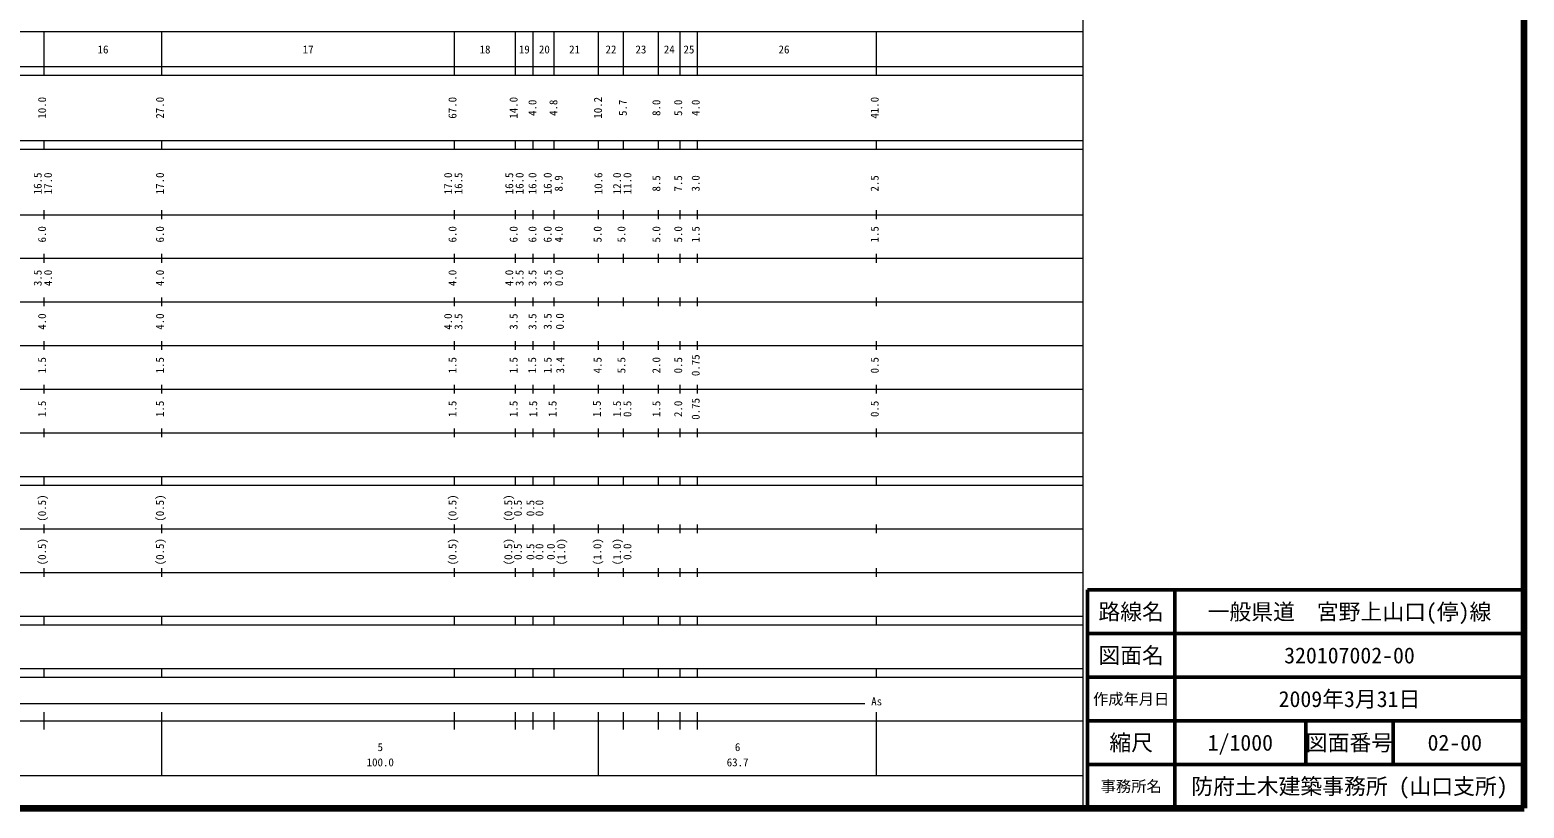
# Model space of a CAD drawing. Units: millimetres on the paper. Extents: x 40 to 680, y 20 to 380.
# Drawn here: x 337.7 to 680, y 20 to 198.4 of the extents above; entities that cross this region are included whole.
import ezdxf
from ezdxf.enums import TextEntityAlignment as Align

# ---------------------------------------------------------------- set-up
doc = ezdxf.new("R2010")
doc.units = ezdxf.units.MM
for name, color, linetype, lineweight in [('M-TTL', 2, 'Continuous', 140), ('M-TTL-BAND', 7, 'Continuous', 13), ('M-TTL-FRAM', 2, 'Continuous', 50), ('M-TTL-LINE', 7, 'Continuous', 50)]:
    doc.layers.add(name, color=color, linetype=linetype, lineweight=lineweight)
doc.layers.add('M-TTL-TXT', color=7, linetype='Continuous')
doc.styles.add('ＭＳ ゴシック', font='')
doc.styles.get('ＭＳ ゴシック').set_extended_font_data('MS Gothic')

msp = doc.modelspace()

# ---------------------------------------------------------------- linework, layer by layer
at = {"layer": 'M-TTL'}
for p, q in [((680, 20), (680, 380)), ((40, 20), (680, 20))]:
    msp.add_line(p, q, dxfattribs=at)
at = {"layer": 'M-TTL-BAND'}
for p, q in [((579, 20), (579, 370)), ((68, 198), (579, 198)), ((341, 188), (341, 198)), ((368, 188), (368, 198)), ((435, 188), (435, 198)), ((449, 188), (449, 198)), ((453, 188), (453, 198)), ((457.8, 188), (457.8, 198)), ((468, 188), (468, 198)), ((473.7, 188), (473.7, 198)), ((481.7, 188), (481.7, 198)), ((486.7, 188), (486.7, 198)), ((490.7, 188), (490.7, 198)), ((531.7, 188), (531.7, 198)), ((40, 190), (579, 190)), ((40, 188), (579, 188)), ((40, 173), (579, 173)), ((341, 171), (341, 173)), ((368, 171), (368, 173)), ((435, 171), (435, 173)), ((449, 171), (449, 173)), ((453, 171), (453, 173)), ((457.8, 171), (457.8, 173)), ((468, 171), (468, 173)), ((473.7, 171), (473.7, 173)), ((481.7, 171), (481.7, 173)), ((486.7, 171), (486.7, 173)), ((490.7, 171), (490.7, 173)), ((531.7, 171), (531.7, 173)), ((40, 171), (579, 171)), ((40, 156), (579, 156)), ((341, 155), (341, 157)), ((368, 155), (368, 157)), ((435, 155), (435, 157)), ((449, 155), (449, 157)), ((453, 155), (453, 157)), ((457.8, 155), (457.8, 157)), ((468, 155), (468, 157)), ((473.7, 155), (473.7, 157)), ((481.7, 155), (481.7, 157)), ((486.7, 155), (486.7, 157)), ((490.7, 155), (490.7, 157)), ((531.7, 155), (531.7, 157)), ((46, 146), (579, 146)), ((341, 145), (341, 147)), ((368, 145), (368, 147)), ((435, 145), (435, 147)), ((449, 145), (449, 147)), ((453, 145), (453, 147)), ((457.8, 145), (457.8, 147)), ((468, 145), (468, 147)), ((473.7, 145), (473.7, 147)), ((481.7, 145), (481.7, 147)), ((486.7, 145), (486.7, 147)), ((490.7, 145), (490.7, 147)), ((531.7, 145), (531.7, 147)), ((341, 135), (341, 137)), ((368, 135), (368, 137)), ((435, 135), (435, 137)), ((449, 135), (449, 137)), ((453, 135), (453, 137)), ((457.8, 135), (457.8, 137)), ((468, 135), (468, 137)), ((473.7, 135), (473.7, 137)), ((481.7, 135), (481.7, 137)), ((486.7, 135), (486.7, 137)), ((490.7, 135), (490.7, 137)), ((531.7, 135), (531.7, 137)), ((52, 136), (579, 136)), ((341, 125), (341, 127)), ((368, 125), (368, 127)), ((435, 125), (435, 127)), ((449, 125), (449, 127)), ((453, 125), (453, 127)), ((457.8, 125), (457.8, 127)), ((468, 125), (468, 127)), ((473.7, 125), (473.7, 127)), ((481.7, 125), (481.7, 127)), ((486.7, 125), (486.7, 127)), ((490.7, 125), (490.7, 127)), ((531.7, 125), (531.7, 127)), ((46, 126), (579, 126)), ((341, 115), (341, 117)), ((368, 115), (368, 117)), ((435, 115), (435, 117)), ((449, 115), (449, 117)), ((453, 115), (453, 117)), ((457.8, 115), (457.8, 117)), ((468, 115), (468, 117)), ((473.7, 115), (473.7, 117)), ((481.7, 115), (481.7, 117)), ((486.7, 115), (486.7, 117)), ((490.7, 115), (490.7, 117)), ((531.7, 115), (531.7, 117)), ((52, 116), (579, 116)), ((341, 105), (341, 107)), ((368, 105), (368, 107)), ((435, 105), (435, 107)), ((449, 105), (449, 107)), ((453, 105), (453, 107)), ((457.8, 105), (457.8, 107)), ((468, 105), (468, 107)), ((473.7, 105), (473.7, 107)), ((481.7, 105), (481.7, 107)), ((486.7, 105), (486.7, 107)), ((490.7, 105), (490.7, 107)), ((531.7, 105), (531.7, 107)), ((46, 106), (579, 106)), ((40, 96), (579, 96)), ((341, 94), (341, 96)), ((368, 94), (368, 96)), ((435, 94), (435, 96)), ((449, 94), (449, 96)), ((453, 94), (453, 96)), ((457.8, 94), (457.8, 96)), ((468, 94), (468, 96)), ((473.7, 94), (473.7, 96)), ((481.7, 94), (481.7, 96)), ((486.7, 94), (486.7, 96)), ((490.7, 94), (490.7, 96)), ((531.7, 94), (531.7, 96)), ((40, 94), (579, 94)), ((49, 84), (579, 84)), ((341, 83), (341, 85)), ((368, 83), (368, 85)), ((435, 83), (435, 85)), ((449, 83), (449, 85)), ((453, 83), (453, 85)), ((457.8, 83), (457.8, 85)), ((468, 83), (468, 85)), ((473.7, 83), (473.7, 85)), ((481.7, 83), (481.7, 85)), ((486.7, 83), (486.7, 85)), ((490.7, 83), (490.7, 85)), ((531.7, 83), (531.7, 85)), ((40, 74), (579, 74)), ((341, 73), (341, 75)), ((368, 73), (368, 75)), ((435, 73), (435, 75)), ((449, 73), (449, 75)), ((453, 73), (453, 75)), ((457.8, 73), (457.8, 75)), ((468, 73), (468, 75)), ((473.7, 73), (473.7, 75)), ((481.7, 73), (481.7, 75)), ((486.7, 73), (486.7, 75)), ((490.7, 73), (490.7, 75)), ((531.7, 73), (531.7, 75)), ((40, 64), (579, 64)), ((40, 62), (579, 62)), ((341, 62), (341, 64)), ((368, 62), (368, 64)), ((435, 62), (435, 64)), ((449, 62), (449, 64)), ((453, 62), (453, 64)), ((457.8, 62), (457.8, 64)), ((473.7, 62), (473.7, 64)), ((481.7, 62), (481.7, 64)), ((486.7, 62), (486.7, 64)), ((490.7, 62), (490.7, 64)), ((531.7, 62), (531.7, 64)), ((40, 52), (579, 52)), ((341, 50), (341, 52)), ((368, 50), (368, 52)), ((435, 50), (435, 52)), ((449, 50), (449, 52)), ((453, 50), (453, 52)), ((457.8, 50), (457.8, 52)), ((473.7, 50), (473.7, 52)), ((481.7, 50), (481.7, 52)), ((486.7, 50), (486.7, 52)), ((490.7, 50), (490.7, 52)), ((531.7, 50), (531.7, 52)), ((40, 50), (579, 50)), ((71, 44), (529, 44)), ((341, 38), (341, 42)), ((368, 27.5), (368, 42)), ((435, 38), (435, 42)), ((449, 38), (449, 42)), ((453, 38), (453, 42)), ((457.8, 38), (457.8, 42)), ((468, 27.5), (468, 42)), ((473.7, 38), (473.7, 42)), ((481.7, 38), (481.7, 42)), ((486.7, 38), (486.7, 42)), ((490.7, 38), (490.7, 42)), ((531.7, 27.5), (531.7, 42)), ((40, 40), (579, 40)), ((68, 27.5), (579, 27.5))]:
    msp.add_line(p, q, dxfattribs=at)
at = {"layer": 'M-TTL-FRAM'}
for p, q in [((680, 70), (580, 70)), ((580, 70), (580, 20))]:
    msp.add_line(p, q, dxfattribs=at)
at = {"layer": 'M-TTL-LINE'}
for p, q in [((600, 70), (600, 20)), ((680, 60), (580, 60)), ((680, 50), (580, 50)), ((680, 40), (580, 40)), ((630, 40), (630, 30)), ((650, 40), (650, 30)), ((680, 30), (580, 30))]:
    msp.add_line(p, q, dxfattribs=at)

# ---------------------------------------------------------------- texts
at = {"layer": 'M-TTL-BAND', "style": 'ＭＳ ゴシック'}
for s, p in [('16', (354.5, 192.405)), ('17', (401.5, 192.405)), ('18', (442, 192.405)), ('19', (451, 192.405)), ('20', (455.592, 192.405)), ('21', (462.506, 192.405)), ('22', (470.844, 192.405)), ('23', (477.7, 192.405)), ('24', (484.2, 192.405)), ('25', (488.7, 192.405)), ('26', (510.481, 192.405)), ('As', (531.7, 43.001)), ('5', (418, 32.523)), ('6', (499.85, 32.523)), ('100.0', (418, 29.033)), ('63.7', (499.85, 29.033))]:
    msp.add_text(s, height=1.833, dxfattribs=at).set_placement(p, align=Align.BOTTOM_CENTER)
for s, p in [('10.0', (342, 180.5)), ('27.0', (369, 180.5)), ('67.0', (436, 180.5)), ('14.0', (450, 180.5)), ('4.0', (454.319, 180.5)), ('4.8', (459.119, 180.5)), ('10.2', (469.319, 180.5)), ('5.7', (475.019, 180.5)), ('8.0', (482.7, 180.5)), ('5.0', (487.7, 180.5)), ('4.0', (491.7, 180.5)), ('41.0', (532.7, 180.5)), ('16.5', (341, 163.174)), ('17.0', (343.37, 163.174)), ('17.0', (369, 163.174)), ('17.0', (435, 163.174)), ('16.5', (437.37, 163.174)), ('16.5', (449, 163.174)), ('16.0', (451.37, 163.174)), ('16.0', (454.319, 163.174)), ('16.0', (457.8, 163.174)), ('8.9', (460.322, 163.174)), ('10.6', (469.42, 163.174)), ('12.0', (473.7, 163.174)), ('11.0', (476.07, 163.174)), ('8.5', (482.7, 163.174)), ('7.5', (487.7, 163.174)), ('3.0', (491.7, 163.174)), ('2.5', (532.7, 163.174)), ('6.0', (342, 151.5)), ('6.0', (369, 151.5)), ('6.0', (436, 151.5)), ('6.0', (450, 151.5)), ('6.0', (454.319, 151.5)), ('6.0', (457.8, 151.5)), ('4.0', (460.354, 151.5)), ('5.0', (469.249, 151.5)), ('5.0', (474.7, 151.5)), ('5.0', (482.7, 151.5)), ('5.0', (487.7, 151.5)), ('1.5', (491.7, 151.5)), ('1.5', (532.7, 151.5)), ('3.5', (341, 141.5)), ('4.0', (343.37, 141.5)), ('4.0', (369, 141.5)), ('4.0', (436, 141.5)), ('4.0', (449, 141.5)), ('3.5', (451.37, 141.5)), ('3.5', (454.319, 141.5)), ('3.5', (457.8, 141.5)), ('0.0', (460.42, 141.5)), ('4.0', (342, 131.5)), ('4.0', (369, 131.5)), ('4.0', (435, 131.5)), ('3.5', (437.37, 131.5)), ('3.5', (450, 131.5)), ('3.5', (454.319, 131.5)), ('3.5', (457.8, 131.549)), ('0.0', (460.591, 131.549)), ('1.5', (342, 121.5)), ('1.5', (369, 121.5)), ('1.5', (436, 121.5)), ('1.5', (450, 121.5)), ('1.5', (454.246, 121.5)), ('1.5', (457.8, 121.5)), ('3.4', (460.675, 121.5)), ('4.5', (469.249, 121.5)), ('5.5', (474.7, 121.5)), ('2.0', (482.7, 121.5)), ('0.5', (487.7, 121.5)), ('0.75', (491.7, 121.5)), ('0.5', (532.7, 121.5)), ('1.5', (342, 111.5)), ('1.5', (369, 111.5)), ('1.5', (436, 111.5)), ('1.5', (450, 111.5)), ('1.5', (454.493, 111.5)), ('1.5', (458.926, 111.5)), ('1.5', (469.083, 111.525)), ('1.5', (473.7, 111.5)), ('0.5', (476.07, 111.5)), ('1.5', (482.7, 111.5)), ('2.0', (487.7, 111.5)), ('0.75', (491.7, 111.5)), ('0.5', (532.7, 111.5)), ('(0.5)', (342, 88.764)), ('(0.5)', (369, 88.764)), ('(0.5)', (436, 88.764)), ('(0.5)', (448.786, 88.764)), ('0.5', (450.969, 88.764)), ('0.5', (453.846, 88.764)), ('0.0', (455.908, 88.764)), ('(0.5)', (342, 78.764)), ('(0.5)', (369, 78.764)), ('(0.5)', (436, 78.764)), ('(0.5)', (448.786, 78.764)), ('0.5', (450.969, 78.764)), ('0.5', (453.846, 78.764)), ('0.0', (455.908, 78.764)), ('0.0', (458.524, 78.764)), ('(1.0)', (460.925, 78.764)), ('(1.0)', (469.181, 78.764)), ('(1.0)', (473.7, 78.764)), ('0.0', (476.07, 78.764))]:
    msp.add_text(s, height=1.833, rotation=90, dxfattribs=at).set_placement(p, align=Align.BOTTOM_CENTER)
at = {"layer": 'M-TTL-TXT', "style": 'ＭＳ ゴシック'}
for s, height, p in [('路線名', 3.666, (590, 65)), ('路線名', 3.666, (590, 65)), ('一般県道\u3000宮野上山口(停)線', 3.666, (640, 65)), ('図面名', 3.666, (590, 55)), ('図面名', 3.666, (590, 55)), ('320107002-00', 3.666, (640, 55)), ('作成年月日', 2.566, (590, 45)), ('作成年月日', 2.566, (590, 45)), ('2009年3月31日', 3.666, (640, 45)), ('縮尺', 3.666, (590, 35)), ('縮尺', 3.666, (590, 35)), ('1/1000', 3.666, (615, 35)), ('図面番号', 3.666, (640, 35)), ('図面番号', 3.666, (640, 35)), ('02-00', 3.666, (664.125, 35)), ('防府土木建築事務所 (山口支所)', 3.666, (640, 25)), ('事務所名', 2.566, (590, 25)), ('事務所名', 2.566, (590, 25))]:
    msp.add_text(s, height=height, dxfattribs=at).set_placement(p, align=Align.MIDDLE_CENTER)

doc.saveas('drawing.dxf')
